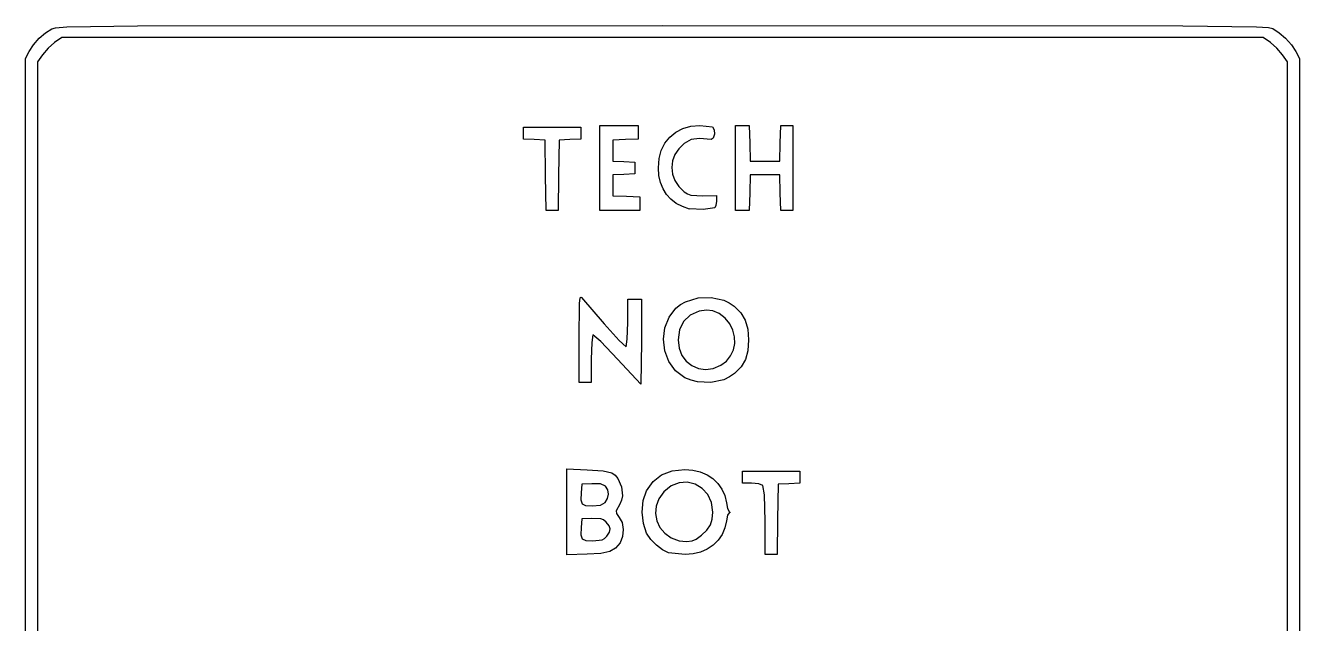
# Model space of a CAD drawing. Extents: x 11 to 205, y 74 to 280.
# Drawn here: x 11 to 204.9, y 189.4 to 280.5 of the extents above; entities that cross this region are included whole.
import ezdxf

# ---------------------------------------------------------------- set-up
doc = ezdxf.new("R2010")
doc.units = 0

msp = doc.modelspace()

# ---------------------------------------------------------------- linework, layer by layer
at = {"layer": 'Camada 1'}
for p, q in [((13.07988, 278.524391), (14.025241, 279.355888)), ((14.025241, 279.355888), (14.988011, 279.96335)), ((14.988011, 279.96335), (15.574271, 280.128045)), ((15.574271, 280.128045), (17.264156, 280.252626)), ((17.264156, 280.252626), (28.052945, 280.403831)), ((28.052945, 280.403831), (107.953611, 280.471078)), ((107.953611, 280.471078), (187.177211, 280.403893)), ((187.177211, 280.403893), (198.372674, 280.260334)), ((198.372674, 280.260334), (200.225664, 280.143687)), ((200.225664, 280.143687), (200.861911, 279.990507)), ((200.861911, 279.990507), (201.829723, 279.373952)), ((201.829723, 279.373952), (202.802202, 278.51928)), ((11.552141, 276.50233), (12.229617, 277.547119)), ((12.229617, 277.547119), (13.07988, 278.524391)), ((15.4139, 277.869936), (14.430626, 277.016899)), ((16.4948, 278.619), (15.4139, 277.869936)), ((107.954, 278.619), (16.4948, 278.619)), ((199.41208, 278.618164), (107.954, 278.619)), ((200.49298, 277.8691), (199.41208, 278.618164)), ((201.476256, 277.016065), (200.49298, 277.8691)), ((202.802202, 278.51928), (203.677551, 277.528177)), ((203.677551, 277.528177), (204.353971, 276.502327)), ((10.9838, 275.444), (11.552141, 276.50233)), ((10.9838, 200.434), (10.9838, 275.444)), ((13.58444, 276.017856), (12.835879, 274.914836)), ((14.430626, 277.016899), (13.58444, 276.017856)), ((202.32244, 276.01702), (201.476256, 277.016065)), ((203.071, 274.914), (202.32244, 276.01702)), ((204.353971, 276.502327), (204.923361, 275.443997)), ((204.923361, 275.443997), (204.923, 200.434)), ((12.835879, 274.914836), (12.8359, 200.391)), ((203.071, 200.391), (203.071, 274.914)), ((86.7869, 264.079), (86.7869, 264.993)), ((86.7869, 264.993), (91.1525, 264.993)), ((86.7869, 263.166), (86.7869, 264.079)), ((91.1525, 264.993), (95.5181, 264.993)), ((95.5181, 264.993), (95.5181, 264.079)), ((95.5181, 264.079), (95.5181, 263.166)), ((98.42855, 258.77448), (98.4286, 265.257)), ((98.4286, 265.257), (101.339, 265.257)), ((101.339, 265.257), (104.249, 265.257)), ((104.249, 265.257), (104.249, 264.21)), ((104.249, 264.21), (104.249, 263.164)), ((109.050406, 263.486541), (109.964431, 264.237548)), ((109.964431, 264.237548), (111.04376, 264.791395)), ((111.04376, 264.791395), (112.274323, 265.133713)), ((112.274323, 265.133713), (113.64205, 265.25013)), ((113.64205, 265.25013), (115.5799, 265.026531)), ((115.5799, 265.026531), (115.833595, 264.571994)), ((115.85811, 263.897042), (115.689005, 263.311632)), ((115.833595, 264.571994), (115.85811, 263.897042)), ((119.06601, 258.77448), (119.066, 265.257)), ((119.066, 265.257), (120.115, 265.257)), ((120.115, 265.257), (121.164, 265.257)), ((121.164, 265.257), (121.2394, 262.54502)), ((125.8884, 262.54498), (125.9638, 265.25696)), ((125.9638, 265.25696), (126.881, 265.257)), ((126.881, 265.257), (127.797, 265.257)), ((127.797, 265.257), (127.797, 258.775)), ((88.4405, 263.087), (86.7869, 263.166)), ((90.0942, 263.008), (88.4405, 263.087)), ((90.1658, 257.65), (90.0942, 263.008)), ((92.21081, 263.00846), (92.13918, 257.65065)), ((93.86446, 263.08723), (92.21081, 263.00846)), ((95.5181, 263.166), (93.86446, 263.08723)), ((102.33077, 263.08626), (100.41254, 263.00852)), ((100.41254, 263.00852), (100.413, 261.421)), ((104.249, 263.164), (102.33077, 263.08626)), ((107.774549, 261.450537), (108.315756, 262.552747)), ((108.315756, 262.552747), (109.050406, 263.486541)), ((111.25725, 262.493872), (110.430277, 261.707798)), ((112.317815, 263.094923), (111.25725, 262.493872)), ((113.6038, 263.244548), (112.317815, 263.094923)), ((115.36184, 263.125721), (113.6038, 263.244548)), ((115.689005, 263.311632), (115.36184, 263.125721)), ((121.2394, 262.54502), (121.3148, 259.83304)), ((125.813, 259.833), (125.8884, 262.54498)), ((100.413, 261.421), (100.413, 259.833)), ((107.32875, 258.79835), (107.440857, 260.194281)), ((107.440857, 260.194281), (107.774549, 261.450537)), ((109.839797, 260.814682), (109.485792, 259.849307)), ((110.430277, 261.707798), (109.839797, 260.814682)), ((98.4286, 252.293), (98.42855, 258.77448)), ((100.413, 259.833), (102.06665, 259.75423)), ((102.06665, 259.75423), (103.72029, 259.67546)), ((103.72029, 259.67546), (103.72, 258.775)), ((103.72, 258.775), (103.72, 257.874)), ((107.411225, 257.642972), (107.32875, 258.79835)), ((109.485792, 259.849307), (109.368243, 258.846453)), ((109.368243, 258.846453), (109.487132, 257.840902)), ((119.066, 252.293), (119.06601, 258.77448)), ((121.3148, 259.83304), (123.564, 259.833)), ((123.564, 259.833), (125.813, 259.833)), ((127.797, 258.775), (127.797, 252.293)), ((90.2374, 252.293), (90.1658, 257.65)), ((92.13918, 257.65065), (92.06756, 252.29284)), ((102.06636, 257.79523), (100.41271, 257.71646)), ((100.41271, 257.71646), (100.413, 256.129)), ((100.413, 256.129), (100.413, 254.542)), ((103.72, 257.874), (102.06636, 257.79523)), ((107.649667, 256.57939), (107.411225, 257.642972)), ((108.0387, 255.614741), (107.649667, 256.57939)), ((109.487132, 257.840902), (109.842442, 256.867433)), ((109.842442, 256.867433), (110.434154, 255.96083)), ((121.315, 257.717), (121.2396, 255.00502)), ((123.564, 257.717), (121.315, 257.717)), ((125.8132, 257.71696), (123.564, 257.717)), ((125.8886, 255.00498), (125.8132, 257.71696)), ((100.413, 254.542), (102.46352, 254.46473)), ((102.46352, 254.46473), (104.51404, 254.38745)), ((104.51404, 254.38745), (104.514, 253.34)), ((108.572946, 254.75616), (108.0387, 255.614741)), ((109.247031, 254.010786), (108.572946, 254.75616)), ((110.434154, 255.96083), (111.26225, 255.155872)), ((111.26225, 255.155872), (111.741265, 254.838088)), ((111.741265, 254.838088), (112.272854, 254.653283)), ((112.272854, 254.653283), (114.10074, 254.553876)), ((114.10074, 254.553876), (116.15593, 254.566606)), ((116.15593, 254.566606), (116.156, 253.71)), ((121.2396, 255.00502), (121.1642, 252.29304)), ((125.964, 252.293), (125.8886, 255.00498)), ((91.1525, 252.293), (90.2374, 252.293)), ((92.06756, 252.29284), (91.1525, 252.293)), ((101.471, 252.293), (98.4286, 252.293)), ((104.514, 252.293), (101.471, 252.293)), ((104.514, 253.34), (104.514, 252.293)), ((110.055577, 253.385753), (109.247031, 254.010786)), ((110.993209, 252.888199), (110.055577, 253.385753)), ((112.05455, 252.52526), (110.993209, 252.888199)), ((112.05496, 252.525664), (112.05455, 252.52526)), ((114.12718, 252.440832), (112.05496, 252.525664)), ((115.92724, 252.711603), (114.12718, 252.440832)), ((116.088803, 253.063205), (115.92724, 252.711603)), ((116.156, 253.71), (116.088803, 253.063205)), ((120.115, 252.293), (119.066, 252.293)), ((121.1642, 252.29304), (120.115, 252.293)), ((126.881, 252.293), (125.964, 252.293)), ((127.797, 252.293), (126.881, 252.293)), ((95.319418, 238.129743), (95.427272, 238.994977)), ((95.427272, 238.994977), (95.507396, 239.106299)), ((95.507396, 239.106299), (95.607827, 239.05385)), ((95.607827, 239.05385), (99.081357, 235.03377)), ((102.661937, 235.24246), (102.662, 238.799)), ((102.662, 238.799), (103.72, 238.799)), ((103.72, 238.799), (104.779, 238.799)), ((104.779, 238.799), (104.779, 232.317)), ((111.4615, 238.41281), (113.38211, 238.995719)), ((113.38211, 238.995719), (115.382575, 239.062967)), ((115.382575, 239.062967), (117.275835, 238.632027)), ((117.275835, 238.632027), (118.123807, 238.235196)), ((95.2536, 232.77), (95.319418, 238.129743)), ((108.964664, 236.046743), (110.007858, 237.415039)), ((110.007858, 237.415039), (110.68343, 237.967797)), ((110.68343, 237.967797), (111.4615, 238.41281)), ((113.54785, 236.95708), (112.176807, 236.355789)), ((114.630218, 237.12055), (113.54785, 236.95708)), ((115.638129, 237.004169), (114.630218, 237.12055)), ((116.58237, 236.605089), (115.638129, 237.004169)), ((118.123807, 238.235196), (118.87483, 237.720369)), ((118.87483, 237.720369), (119.890128, 236.708247)), ((119.890128, 236.708247), (120.559473, 235.58571)), ((99.081357, 235.03377), (101.352116, 232.51008)), ((102.594186, 232.688983), (102.661937, 235.24246)), ((108.332817, 234.428822), (108.964664, 236.046743)), ((111.168729, 235.404937), (110.546846, 234.136161)), ((112.176807, 236.355789), (111.168729, 235.404937)), ((117.47373, 235.92046), (116.58237, 236.605089)), ((118.19585, 235.055536), (117.47373, 235.92046)), ((118.680372, 234.095666), (118.19585, 235.055536)), ((120.559473, 235.58571), (120.927989, 234.245698)), ((95.2536, 226.099), (95.2536, 232.77)), ((97.34994, 233.36255), (97.177124, 232.21109)), ((98.546581, 232.341423), (97.34994, 233.36255)), ((108.113218, 232.682179), (108.332817, 234.428822)), ((110.546846, 234.136161), (110.33439, 232.5811)), ((118.931185, 233.083395), (118.680372, 234.095666)), ((118.95218, 232.061268), (118.931185, 233.083395)), ((120.927989, 234.245698), (121.0408, 232.581149)), ((97.177124, 232.21109), (97.105245, 229.65506)), ((101.08, 229.674), (98.546581, 232.341423)), ((101.352116, 232.51008), (102.431297, 231.54366)), ((102.431297, 231.54366), (102.594186, 232.688983)), ((104.779, 232.317), (104.67259, 225.83471)), ((108.306766, 230.927714), (108.113218, 232.682179)), ((108.914362, 229.28633), (108.306766, 230.927714)), ((110.33439, 232.5811), (110.486735, 231.323591)), ((110.486735, 231.323591), (110.914584, 230.235568)), ((118.320276, 230.157628), (118.747247, 231.07183)), ((118.747247, 231.07183), (118.95218, 232.061268)), ((120.928759, 230.926002), (120.565798, 229.589573)), ((121.0408, 232.581149), (120.928759, 230.926002)), ((97.105245, 229.65506), (97.1056, 226.099)), ((101.08083, 229.67449), (101.08, 229.674)), ((104.67259, 225.83471), (101.08083, 229.67449)), ((109.936907, 227.878928), (108.914362, 229.28633)), ((110.914584, 230.235568), (111.574161, 229.343075)), ((111.574161, 229.343075), (112.42169, 228.672157)), ((116.81578, 228.72511), (117.675157, 229.361206)), ((117.675157, 229.361206), (118.320276, 230.157628)), ((120.565798, 229.589573), (119.91166, 228.474841)), ((111.3753, 226.82641), (109.936907, 227.878928)), ((112.42169, 228.672157), (113.413393, 228.248859)), ((113.413393, 228.248859), (114.505493, 228.099224)), ((114.505493, 228.099224), (115.654215, 228.249296)), ((115.654215, 228.249296), (116.81578, 228.72512)), ((116.81578, 228.72512), (116.81578, 228.72511)), ((118.143615, 226.947618), (117.266547, 226.536185)), ((118.92609, 227.484789), (118.143615, 226.947618)), ((119.91166, 228.474841), (118.92609, 227.484789)), ((96.1796, 226.099), (95.2536, 226.099)), ((97.1056, 226.099), (96.1796, 226.099)), ((112.310792, 226.439079), (111.37525, 226.826464)), ((111.37525, 226.826464), (111.3753, 226.82641)), ((113.297193, 226.190114), (112.310792, 226.439079)), ((115.325604, 226.098991), (113.297193, 226.190114)), ((117.266547, 226.536185), (115.325604, 226.098991)), ((93.4015, 206.387), (93.4015, 212.935)), ((93.4015, 212.935), (96.51035, 212.820065)), ((96.51035, 212.820065), (98.902246, 212.643024)), ((98.902246, 212.643024), (100.22867, 212.373692)), ((100.22867, 212.373692), (100.730299, 212.003394)), ((100.730299, 212.003394), (101.150481, 211.501338)), ((101.150481, 211.501338), (101.711973, 210.234526)), ((106.51711, 211.040373), (107.8192, 212.062194)), ((107.8192, 212.062194), (109.420743, 212.668955)), ((109.420743, 212.668955), (111.33713, 212.86929)), ((111.33713, 212.86929), (112.568821, 212.776074)), ((112.568821, 212.776074), (113.704964, 212.504455)), ((113.704964, 212.504455), (114.730501, 212.066476)), ((114.730501, 212.066476), (115.630372, 211.474181)), ((115.630372, 211.474181), (116.389521, 210.739614)), ((120.124, 211.679), (120.124, 212.605)), ((120.124, 212.605), (124.49, 212.605)), ((120.124, 210.753), (120.124, 211.679)), ((124.49, 212.605), (128.856, 212.605)), ((128.856, 212.605), (128.856, 211.692)), ((128.856, 211.692), (128.856, 210.778)), ((95.65045, 210.620327), (95.56848, 209.331027)), ((97.20155, 210.700567), (95.65045, 210.620327)), ((98.525288, 210.665746), (97.20155, 210.700567)), ((99.25207, 210.32883), (98.525288, 210.665746)), ((99.616392, 209.785123), (99.25207, 210.32883)), ((99.731979, 209.114391), (99.616392, 209.785123)), ((101.711973, 210.234526), (101.844086, 208.838403)), ((105.034655, 208.153861), (105.49908, 209.59486)), ((105.49908, 209.59486), (106.51711, 211.040373)), ((108.14193, 209.45691), (107.412188, 208.410639)), ((109.251535, 210.367927), (108.14193, 209.45691)), ((110.469275, 210.844118), (109.251535, 210.367927)), ((111.716219, 210.917883), (110.469275, 210.844118)), ((112.913439, 210.621625), (111.716219, 210.917883)), ((113.982005, 209.987745), (112.913439, 210.621625)), ((114.842988, 209.048645), (113.982005, 209.987745)), ((116.389521, 210.739614), (116.992887, 209.874817)), ((116.992887, 209.874817), (117.425413, 208.891835)), ((121.52674, 210.75261), (120.124, 210.753)), ((122.610375, 210.659344), (121.52674, 210.75261)), ((123.24653, 210.43511), (122.610375, 210.659344)), ((123.489655, 208.995843), (123.24653, 210.43511)), ((125.54871, 210.62046), (125.47711, 205.26265)), ((127.20235, 210.69923), (125.54871, 210.62046)), ((128.856, 210.778), (127.20235, 210.69923)), ((95.56848, 209.331027), (95.541157, 208.216963)), ((95.541157, 208.216963), (95.72433, 207.61203)), ((95.72433, 207.61203), (96.24487, 207.362097)), ((98.49191, 207.427016), (99.22233, 207.842204)), ((99.22233, 207.8422), (99.600176, 208.429221)), ((99.22233, 207.842204), (99.22233, 207.8422)), ((99.600176, 208.429221), (99.731979, 209.114391)), ((101.47776, 207.578112), (100.91902, 206.572462)), ((101.727544, 208.174707), (101.47776, 207.578112)), ((101.844086, 208.838403), (101.727544, 208.174707)), ((104.880642, 206.384654), (105.034655, 208.153861)), ((107.412188, 208.410639), (107.006523, 207.29279)), ((115.41746, 207.836726), (114.842988, 209.048645)), ((115.62649, 206.38439), (115.41746, 207.836726)), ((117.425413, 208.891835), (117.67204, 207.80271)), ((117.67204, 207.80271), (117.863729, 206.932625)), ((123.56403, 205.01115), (123.489655, 208.995843)), ((93.4015, 199.839971), (93.4015, 206.387)), ((96.24487, 207.362097), (97.22965, 207.313037)), ((97.22965, 207.313037), (98.49191, 207.427016)), ((100.91902, 206.572462), (100.972605, 206.138416)), ((100.972605, 206.138416), (101.3564, 205.575208)), ((105.036848, 204.614695), (104.880642, 206.384654)), ((107.006523, 207.29279), (106.908666, 206.155512)), ((106.908666, 206.155512), (107.102349, 205.050959)), ((115.513879, 205.30902), (115.62649, 206.38439)), ((117.859396, 205.902952), (117.6767, 205.053042)), ((118.10846, 206.258752), (117.859396, 205.902952)), ((117.863729, 206.932625), (118.11346, 206.45719)), ((118.269922, 206.306432), (118.10846, 206.258752)), ((118.11346, 206.45719), (118.269922, 206.306432)), ((95.56852, 204.03939), (95.540809, 202.917028)), ((95.65049, 205.32869), (95.56852, 204.03939)), ((97.1707, 205.408), (95.65049, 205.32869)), ((98.542825, 205.359875), (97.1707, 205.408)), ((98.955006, 205.170203), (98.542825, 205.359875)), ((99.3535, 204.825), (98.955006, 205.170203)), ((99.811472, 204.283305), (99.3535, 204.825)), ((99.980151, 203.809439), (99.811472, 204.283305)), ((99.864057, 203.316731), (99.980151, 203.809439)), ((101.3564, 205.575208), (101.802434, 204.775032)), ((101.802434, 204.775032), (101.980513, 203.734032)), ((101.980513, 203.734032), (101.883232, 202.647197)), ((105.50308, 203.17144), (105.036848, 204.614695)), ((107.102349, 205.050959), (107.571304, 204.03128)), ((107.571304, 204.03128), (108.299263, 203.148629)), ((113.897791, 202.856854), (114.682676, 203.638369)), ((114.682676, 203.638369), (115.24313, 204.42875)), ((115.24313, 204.42875), (115.513879, 205.30902)), ((117.445456, 203.961173), (117.020171, 202.96791)), ((117.6767, 205.053042), (117.445456, 203.961173)), ((123.564, 199.905), (123.56403, 205.01115)), ((125.47711, 205.26265), (125.40551, 199.90484)), ((95.540809, 202.917028), (95.733698, 202.313016)), ((95.733698, 202.313016), (96.287563, 202.067694)), ((96.287563, 202.067694), (97.34278, 202.0214)), ((97.34278, 202.0214), (98.744749, 202.139803)), ((98.744749, 202.139803), (99.127242, 202.350673)), ((99.127242, 202.350673), (99.46775, 202.71854)), ((99.46771, 202.71851), (99.864057, 203.316731)), ((99.46775, 202.71854), (99.46771, 202.71851)), ((101.50319, 201.709518), (100.8137, 200.870468)), ((101.883232, 202.647197), (101.50319, 201.709518)), ((106.154758, 202.215164), (105.50308, 203.17144)), ((107.01582, 201.327029), (106.154758, 202.215164)), ((108.299263, 203.148629), (109.269957, 202.455155)), ((109.269957, 202.455155), (110.46712, 202.00301)), ((110.46712, 202.00301), (111.61324, 201.91666)), ((111.61324, 201.91666), (112.46393, 202.021364)), ((112.46393, 202.02136), (113.090776, 202.259439)), ((112.46393, 202.021364), (112.46393, 202.02136)), ((113.090776, 202.259439), (113.897791, 202.856854)), ((116.419338, 202.088422), (115.661452, 201.33788)), ((117.020171, 202.96791), (116.419338, 202.088422)), ((10.98373, 125.42488), (10.9838, 200.434)), ((12.8359, 200.391), (12.8359, 125.867)), ((96.51035, 199.952718), (93.4015, 199.839971)), ((98.58062, 200.084728), (96.51035, 199.952718)), ((99.92729, 200.359758), (98.58062, 200.084728)), ((100.8137, 200.870468), (99.92729, 200.359758)), ((107.964648, 200.614592), (107.01582, 201.327029)), ((108.87962, 200.18541), (107.964648, 200.614592)), ((108.87978, 200.185412), (108.87962, 200.18541)), ((111.42925, 199.928562), (108.87978, 200.185412)), ((112.630412, 200.011624), (111.42925, 199.928562)), ((113.748495, 200.28431), (112.630412, 200.011624)), ((114.765007, 200.731452), (113.748495, 200.28431)), ((115.661452, 201.33788), (114.765007, 200.731452)), ((124.485, 199.905), (123.564, 199.905)), ((125.40551, 199.90484), (124.485, 199.905)), ((203.071244, 125.86738), (203.071, 200.391)), ((204.923, 200.434), (204.923, 125.425))]:
    msp.add_line(p, q, dxfattribs=at)

doc.saveas('drawing.dxf')
